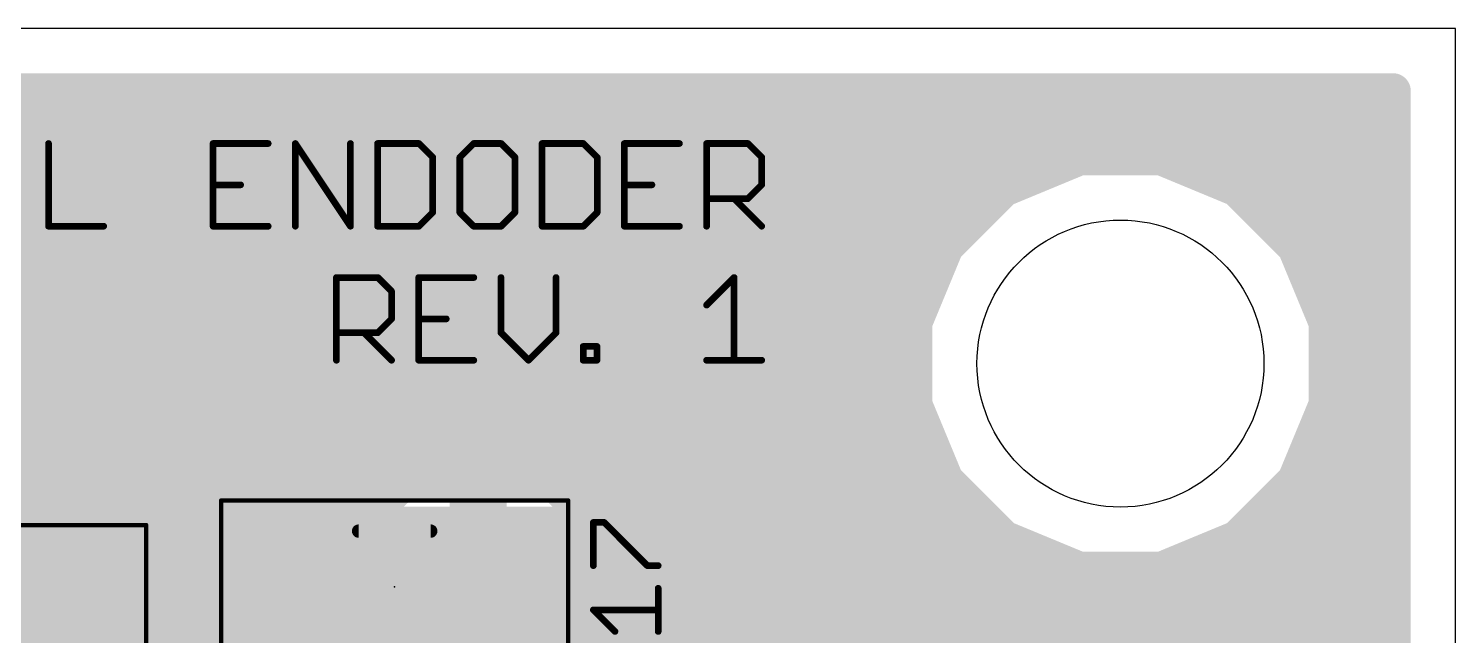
# Model space of a CAD drawing. Extents: x 0 to 1.9, y 0 to 1.15.
# Drawn here: x 1.261 to 1.9, y 0.878 to 1.15 of the extents above; entities that cross this region are included whole.
import ezdxf

# ---------------------------------------------------------------- set-up
doc = ezdxf.new("R2010")
doc.units = 0
for name, color, linetype in [('1', 22, 'CONTINUOUS'), ('16', 175, 'CONTINUOUS'), ('20', 7, 'CONTINUOUS'), ('21', 253, 'CONTINUOUS'), ('23', 7, 'CONTINUOUS'), ('25', 253, 'CONTINUOUS'), ('31', 253, 'CONTINUOUS'), ('35', 253, 'CONTINUOUS'), ('39', 22, 'CONTINUOUS'), ('51', 253, 'CONTINUOUS')]:
    doc.layers.add(name, color=color, linetype=linetype)

# ---------------------------------------------------------------- blocks, each defined once
blk = doc.blocks.new('RECT')
blk.add_solid([(-0.5, -0.5), (0.5, -0.5), (-0.5, 0.5), (0.5, 0.5)])

msp = doc.modelspace()

# ---------------------------------------------------------------- linework, layer by layer
at = {"layer": '1', "const_width": 0.016}
for points in [[(0.028, 1.122), (1.872, 1.122)], [(0.028, 1.12), (1.872, 1.12)], [(1.872, 1.122), (1.872, 0.028)], [(0.028, 1.104), (1.872, 1.104)], [(1.73165, 1.09225), (1.697744, 1.078206)], [(1.76835, 1.09225), (1.73165, 1.09225)], [(1.802255, 1.078206), (1.76835, 1.09225)], [(0.028, 1.088), (1.72139, 1.088)], [(1.77861, 1.088), (1.872, 1.088)], [(1.697744, 1.078206), (1.671794, 1.052255)], [(1.828206, 1.052255), (1.802255, 1.078206)], [(0.028, 1.072), (1.691539, 1.072)], [(1.808461, 1.072), (1.872, 1.072)], [(0.028, 1.056), (1.675539, 1.056)], [(1.824461, 1.056), (1.872, 1.056)], [(1.671794, 1.052255), (1.65775, 1.01835)], [(1.84225, 1.01835), (1.828206, 1.052255)], [(0.028, 1.04), (1.666718, 1.04)], [(1.833282, 1.04), (1.872, 1.04)], [(0.028, 1.024), (1.660091, 1.024)], [(1.839909, 1.024), (1.872, 1.024)], [(1.65775, 1.01835), (1.65775, 0.98165)], [(1.84225, 0.98165), (1.84225, 1.01835)], [(0.028, 1.008), (1.65775, 1.008)], [(1.84225, 1.008), (1.872, 1.008)], [(1.157819, 0.992), (1.65775, 0.992)], [(1.84225, 0.992), (1.872, 0.992)], [(1.164492, 0.976), (1.66009, 0.976)], [(1.65775, 0.98165), (1.671794, 0.947744)], [(1.828206, 0.947744), (1.84225, 0.98165)], [(1.839909, 0.976), (1.872, 0.976)], [(1.164492, 0.96), (1.666718, 0.96)], [(1.833282, 0.96), (1.872, 0.96)], [(1.429863, 0.946301), (1.425759, 0.943931)], [(1.434441, 0.947527), (1.429863, 0.946301)], [(1.457606, 0.947527), (1.434441, 0.947527)], [(1.457606, 0.904796), (1.457606, 0.947527)], [(1.490362, 0.947527), (1.467197, 0.947527)], [(1.467197, 0.947527), (1.467197, 0.904796)], [(1.49494, 0.946301), (1.490362, 0.947527)], [(1.499044, 0.943931), (1.49494, 0.946301)], [(1.671794, 0.947744), (1.697744, 0.921794)], [(1.802255, 0.921794), (1.828206, 0.947744)], [(1.164492, 0.944), (1.425878, 0.944)], [(1.356209, 0.943527), (1.348008, 0.935327)], [(1.418988, 0.943527), (1.356209, 0.943527)], [(1.422235, 0.940281), (1.418988, 0.943527)], [(1.422407, 0.94058), (1.422235, 0.940281)], [(1.425759, 0.943931), (1.422407, 0.94058)], [(1.457606, 0.944), (1.467197, 0.944)], [(1.498925, 0.944), (1.675539, 0.944)], [(1.502396, 0.94058), (1.499044, 0.943931)], [(1.504765, 0.936475), (1.502396, 0.94058)], [(1.824461, 0.944), (1.872, 0.944)], [(1.348008, 0.935327), (1.348008, 0.922)], [(1.505992, 0.931897), (1.504765, 0.936475)], [(1.505992, 0.904795), (1.505992, 0.931897)], [(1.164492, 0.928), (1.348008, 0.928)], [(1.310327, 0.926992), (1.239673, 0.926992)], [(1.315319, 0.922), (1.310327, 0.926992)], [(1.457606, 0.928), (1.467197, 0.928)], [(1.505992, 0.928), (1.691539, 0.928)], [(1.808461, 0.928), (1.872, 0.928)], [(1.348008, 0.922), (1.315319, 0.922)], [(1.697744, 0.921794), (1.73165, 0.90775)], [(1.76835, 0.90775), (1.802255, 0.921794)], [(1.457606, 0.912), (1.467197, 0.912)], [(1.505992, 0.912), (1.72139, 0.912)], [(1.73165, 0.90775), (1.76835, 0.90775)], [(1.77861, 0.912), (1.872, 0.912)], [(1.275, 0.887402), (1.287598, 0.9)], [(1.287598, 0.9), (1.387598, 0.9)], [(1.387598, 0.9), (1.387598, 0.8)], [(1.467197, 0.904796), (1.457606, 0.904796)], [(1.467198, 0.895204), (1.467198, 0.904795)], [(1.467198, 0.904795), (1.505992, 0.904795)], [(1.457606, 0.852472), (1.457606, 0.895204)], [(1.457606, 0.895204), (1.467197, 0.895204)], [(1.467197, 0.895204), (1.467197, 0.852472)], [(1.467198, 0.896), (1.872, 0.896)], [(1.505992, 0.895204), (1.467198, 0.895204)], [(1.505992, 0.868103), (1.505992, 0.895204)], [(1.457606, 0.88), (1.467197, 0.88)], [(1.505992, 0.88), (1.872, 0.88)]]:
    msp.add_lwpolyline(points, dxfattribs=at)
at = {"layer": '1', "const_width": 0.008}
for points in [[(1.876, 1.122, 1), (1.868, 1.122)], [(1.872, 1.118, 1), (1.872, 1.126)], [(1.872, 1.116, 1), (1.872, 1.124)], [(1.872, 1.1, 1), (1.872, 1.108)], [(1.73165, 1.09625, 1), (1.73165, 1.08825)], [(1.733181, 1.088554, 1), (1.730119, 1.095945)], [(1.76988, 1.095945, 1), (1.766819, 1.088554)], [(1.76835, 1.08825, 1), (1.76835, 1.09625)], [(1.72139, 1.084, 1), (1.72139, 1.092)], [(1.77861, 1.092, 1), (1.77861, 1.084)], [(1.872, 1.084, 1), (1.872, 1.092)], [(1.700573, 1.075377, 1), (1.694916, 1.081034)], [(1.805084, 1.081034, 1), (1.799427, 1.075377)], [(1.691539, 1.068, 1), (1.691539, 1.076)], [(1.696214, 1.081901, 1), (1.699275, 1.07451)], [(1.800725, 1.07451, 1), (1.803786, 1.081901)], [(1.808461, 1.076, 1), (1.808461, 1.068)], [(1.872, 1.068, 1), (1.872, 1.076)], [(1.675539, 1.052, 1), (1.675539, 1.06)], [(1.824461, 1.06, 1), (1.824461, 1.052)], [(1.872, 1.052, 1), (1.872, 1.06)], [(1.668966, 1.055084, 1), (1.674623, 1.049427)], [(1.67549, 1.050725, 1), (1.668099, 1.053786)], [(1.831901, 1.053786, 1), (1.82451, 1.050725)], [(1.825377, 1.049427, 1), (1.831034, 1.055084)], [(1.666718, 1.036, 1), (1.666718, 1.044)], [(1.833282, 1.044, 1), (1.833282, 1.036)], [(1.872, 1.036, 1), (1.872, 1.044)], [(1.660091, 1.02, 1), (1.660091, 1.028)], [(1.839909, 1.028, 1), (1.839909, 1.02)], [(1.872, 1.02, 1), (1.872, 1.028)], [(1.66175, 1.01835, 1), (1.65375, 1.01835)], [(1.654054, 1.01988, 1), (1.661446, 1.016819)], [(1.84625, 1.01835, 1), (1.83825, 1.01835)], [(1.838554, 1.016819, 1), (1.845945, 1.01988)], [(1.65775, 1.004, 1), (1.65775, 1.012)], [(1.84225, 1.012, 1), (1.84225, 1.004)], [(1.872, 1.004, 1), (1.872, 1.012)], [(1.65775, 0.988, 1), (1.65775, 0.996)], [(1.84225, 0.996, 1), (1.84225, 0.988)], [(1.872, 0.988, 1), (1.872, 0.996)], [(1.661446, 0.983181, 1), (1.654054, 0.980119)], [(1.65375, 0.98165, 1), (1.66175, 0.98165)], [(1.66009, 0.972, 1), (1.66009, 0.98)], [(1.839909, 0.98, 1), (1.839909, 0.972)], [(1.83825, 0.98165, 1), (1.84625, 0.98165)], [(1.845945, 0.980119, 1), (1.838554, 0.983181)], [(1.872, 0.972, 1), (1.872, 0.98)], [(1.666718, 0.956, 1), (1.666718, 0.964)], [(1.833282, 0.964, 1), (1.833282, 0.956)], [(1.872, 0.956, 1), (1.872, 0.964)], [(1.428828, 0.950165, 1), (1.430898, 0.942437)], [(1.431863, 0.942837, 1), (1.427863, 0.949765)], [(1.434441, 0.951527, 1), (1.434441, 0.943527)], [(1.435476, 0.943664, 1), (1.433406, 0.951391)], [(1.461606, 0.947527, 1), (1.453606, 0.947527)], [(1.457606, 0.943527, 1), (1.457606, 0.951527)], [(1.467197, 0.951527, 1), (1.467197, 0.943527)], [(1.471197, 0.947527, 1), (1.463197, 0.947527)], [(1.491397, 0.951391, 1), (1.489327, 0.943664)], [(1.490362, 0.943527, 1), (1.490362, 0.951527)], [(1.49694, 0.949765, 1), (1.49294, 0.942837)], [(1.493905, 0.942437, 1), (1.495975, 0.950165)], [(1.674623, 0.950573, 1), (1.668966, 0.944916)], [(1.668099, 0.946214, 1), (1.67549, 0.949275)], [(1.82451, 0.949275, 1), (1.831901, 0.946214)], [(1.831034, 0.944916, 1), (1.825377, 0.950573)], [(1.356209, 0.947527, 1), (1.356209, 0.939527)], [(1.359037, 0.940699, 1), (1.35338, 0.946356)], [(1.421816, 0.946356, 1), (1.416159, 0.940699)], [(1.41877, 0.942279, 1), (1.4257, 0.938282)], [(1.419579, 0.943408, 1), (1.425236, 0.937751)], [(1.425872, 0.938581, 1), (1.418943, 0.942579)], [(1.418988, 0.939527, 1), (1.418988, 0.947527)], [(1.419406, 0.937452, 1), (1.425063, 0.943109)], [(1.423759, 0.947395, 1), (1.427759, 0.940467)], [(1.428587, 0.941103, 1), (1.42293, 0.94676)], [(1.425878, 0.94, 1), (1.425878, 0.948)], [(1.457606, 0.948, 1), (1.457606, 0.94)], [(1.467197, 0.94, 1), (1.467197, 0.948)], [(1.498925, 0.948, 1), (1.498925, 0.94)], [(1.501873, 0.94676, 1), (1.496216, 0.941103)], [(1.497044, 0.940467, 1), (1.501044, 0.947395)], [(1.50586, 0.94258, 1), (1.498932, 0.93858)], [(1.499567, 0.937751, 1), (1.505224, 0.943408)], [(1.675539, 0.94, 1), (1.675539, 0.948)], [(1.824461, 0.948, 1), (1.824461, 0.94)], [(1.872, 0.94, 1), (1.872, 0.948)], [(1.345179, 0.938155, 1), (1.350836, 0.932498)], [(1.352008, 0.935327, 1), (1.344008, 0.935327)], [(1.508629, 0.937511, 1), (1.500902, 0.93544)], [(1.501301, 0.934475, 1), (1.508229, 0.938475)], [(1.509992, 0.931897, 1), (1.501992, 0.931897)], [(1.313155, 0.92982, 1), (1.307498, 0.924164)], [(1.310327, 0.922992, 1), (1.310327, 0.930992)], [(1.348008, 0.924, 1), (1.348008, 0.932)], [(1.457606, 0.932, 1), (1.457606, 0.924)], [(1.467197, 0.924, 1), (1.467197, 0.932)], [(1.505992, 0.932, 1), (1.505992, 0.924)], [(1.502128, 0.930862, 1), (1.509856, 0.932933)], [(1.691539, 0.924, 1), (1.691539, 0.932)], [(1.808461, 0.932, 1), (1.808461, 0.924)], [(1.872, 0.924, 1), (1.872, 0.932)], [(1.315319, 0.926, 1), (1.315319, 0.918)], [(1.31249, 0.919171, 1), (1.318147, 0.924828)], [(1.348008, 0.918, 1), (1.348008, 0.926)], [(1.699275, 0.92549, 1), (1.696214, 0.918099)], [(1.694916, 0.918966, 1), (1.700573, 0.924623)], [(1.799427, 0.924623, 1), (1.805084, 0.918966)], [(1.803786, 0.918099, 1), (1.800725, 0.92549)], [(1.344008, 0.922, 1), (1.352008, 0.922)], [(1.457606, 0.916, 1), (1.457606, 0.908)], [(1.467197, 0.908, 1), (1.467197, 0.916)], [(1.505992, 0.916, 1), (1.505992, 0.908)], [(1.72139, 0.908, 1), (1.72139, 0.916)], [(1.73165, 0.91175, 1), (1.73165, 0.90375)], [(1.730119, 0.904054, 1), (1.733181, 0.911446)], [(1.766819, 0.911446, 1), (1.76988, 0.904054)], [(1.76835, 0.90375, 1), (1.76835, 0.91175)], [(1.77861, 0.916, 1), (1.77861, 0.908)], [(1.872, 0.908, 1), (1.872, 0.916)], [(1.287598, 0.904, 1), (1.287598, 0.896)], [(1.290427, 0.897172, 1), (1.28477, 0.902828)], [(1.391598, 0.9, 1), (1.383598, 0.9)], [(1.387598, 0.896, 1), (1.387598, 0.904)], [(1.457606, 0.908796, 1), (1.457606, 0.900796)], [(1.453606, 0.904796, 1), (1.461606, 0.904796)], [(1.463197, 0.904796, 1), (1.471197, 0.904796)], [(1.471198, 0.904795, 1), (1.463198, 0.904795)], [(1.467198, 0.908795, 1), (1.467198, 0.900795)], [(1.467197, 0.900796, 1), (1.467197, 0.908796)], [(1.501992, 0.904795, 1), (1.509992, 0.904795)], [(1.505992, 0.900795, 1), (1.505992, 0.908795)], [(1.461606, 0.895204, 1), (1.453606, 0.895204)], [(1.457606, 0.899204, 1), (1.457606, 0.891204)], [(1.471197, 0.895204, 1), (1.463197, 0.895204)], [(1.467198, 0.9, 1), (1.467198, 0.892)], [(1.467198, 0.899204, 1), (1.467198, 0.891204)], [(1.467197, 0.891204, 1), (1.467197, 0.899204)], [(1.509992, 0.895204, 1), (1.501992, 0.895204)], [(1.505992, 0.891204, 1), (1.505992, 0.899204)], [(1.872, 0.892, 1), (1.872, 0.9)], [(1.463198, 0.895204, 1), (1.471198, 0.895204)], [(1.272172, 0.89023, 1), (1.277828, 0.884573)], [(1.457606, 0.884, 1), (1.457606, 0.876)], [(1.467197, 0.876, 1), (1.467197, 0.884)], [(1.505992, 0.884, 1), (1.505992, 0.876)], [(1.872, 0.876, 1), (1.872, 0.884)]]:
    msp.add_lwpolyline(points, format="xyb", dxfattribs=at)
at = {"layer": '16', "const_width": 0.016}
for points in [[(0.028, 1.122), (1.872, 1.122)], [(0.028, 1.12), (1.872, 1.12)], [(1.872, 1.122), (1.872, 0.028)], [(0.028, 1.104), (1.872, 1.104)], [(1.73165, 1.09225), (1.697744, 1.078206)], [(1.76835, 1.09225), (1.73165, 1.09225)], [(1.802255, 1.078206), (1.76835, 1.09225)], [(0.028, 1.088), (1.72139, 1.088)], [(1.77861, 1.088), (1.872, 1.088)], [(1.697744, 1.078206), (1.671794, 1.052255)], [(1.828206, 1.052255), (1.802255, 1.078206)], [(0.028, 1.072), (1.691539, 1.072)], [(1.808461, 1.072), (1.872, 1.072)], [(0.028, 1.056), (1.675539, 1.056)], [(1.824461, 1.056), (1.872, 1.056)], [(1.671794, 1.052255), (1.65775, 1.01835)], [(1.84225, 1.01835), (1.828206, 1.052255)], [(0.603613, 1.04), (1.666718, 1.04)], [(1.833282, 1.04), (1.872, 1.04)], [(0.619613, 1.024), (1.660091, 1.024)], [(1.839909, 1.024), (1.872, 1.024)], [(1.65775, 1.01835), (1.65775, 0.98165)], [(1.84225, 0.98165), (1.84225, 1.01835)], [(0.634598, 1.008), (1.65775, 1.008)], [(1.84225, 1.008), (1.872, 1.008)], [(1.157819, 0.992), (1.65775, 0.992)], [(1.84225, 0.992), (1.872, 0.992)], [(1.164492, 0.976), (1.66009, 0.976)], [(1.65775, 0.98165), (1.671794, 0.947744)], [(1.828206, 0.947744), (1.84225, 0.98165)], [(1.839909, 0.976), (1.872, 0.976)], [(1.559113, 0.972), (1.164492, 0.972)], [(1.572, 0.959113), (1.559113, 0.972)], [(1.571113, 0.96), (1.666718, 0.96)], [(1.609113, 0.922), (1.572, 0.959113)], [(1.833282, 0.96), (1.872, 0.96)], [(1.55, 0.95), (1.124902, 0.95)], [(1.6, 0.9), (1.55, 0.95)], [(1.671794, 0.947744), (1.697744, 0.921794)], [(1.802255, 0.921794), (1.828206, 0.947744)], [(1.587113, 0.944), (1.675539, 0.944)], [(1.824461, 0.944), (1.872, 0.944)], [(1.164492, 0.928), (1.540887, 0.928)], [(1.540887, 0.928), (1.578, 0.890887)], [(1.603113, 0.928), (1.691539, 0.928)], [(1.808461, 0.928), (1.872, 0.928)], [(1.622, 0.909113), (1.609113, 0.922)], [(1.697744, 0.921794), (1.73165, 0.90775)], [(1.76835, 0.90775), (1.802255, 0.921794)], [(1.161819, 0.912), (1.556887, 0.912)], [(1.619113, 0.912), (1.72139, 0.912)], [(1.622, 0.709113), (1.622, 0.909113)], [(1.73165, 0.90775), (1.76835, 0.90775)], [(1.77861, 0.912), (1.872, 0.912)], [(1.6, 0.9), (1.6, 0.7)], [(1.147, 0.896), (1.572887, 0.896)], [(1.622, 0.896), (1.872, 0.896)], [(1.578, 0.890887), (1.578, 0.690887)], [(1.147, 0.88), (1.578, 0.88)], [(1.622, 0.88), (1.872, 0.88)]]:
    msp.add_lwpolyline(points, dxfattribs=at)
at = {"layer": '16', "const_width": 0.008}
for points in [[(1.876, 1.122, 1), (1.868, 1.122)], [(1.872, 1.118, 1), (1.872, 1.126)], [(1.872, 1.116, 1), (1.872, 1.124)], [(1.872, 1.1, 1), (1.872, 1.108)], [(1.73165, 1.09625, 1), (1.73165, 1.08825)], [(1.733181, 1.088554, 1), (1.730119, 1.095945)], [(1.76988, 1.095945, 1), (1.766819, 1.088554)], [(1.76835, 1.08825, 1), (1.76835, 1.09625)], [(1.72139, 1.084, 1), (1.72139, 1.092)], [(1.77861, 1.092, 1), (1.77861, 1.084)], [(1.872, 1.084, 1), (1.872, 1.092)], [(1.700573, 1.075377, 1), (1.694916, 1.081034)], [(1.805084, 1.081034, 1), (1.799427, 1.075377)], [(1.691539, 1.068, 1), (1.691539, 1.076)], [(1.696214, 1.081901, 1), (1.699275, 1.07451)], [(1.800725, 1.07451, 1), (1.803786, 1.081901)], [(1.808461, 1.076, 1), (1.808461, 1.068)], [(1.872, 1.068, 1), (1.872, 1.076)], [(1.675539, 1.052, 1), (1.675539, 1.06)], [(1.824461, 1.06, 1), (1.824461, 1.052)], [(1.872, 1.052, 1), (1.872, 1.06)], [(1.668966, 1.055084, 1), (1.674623, 1.049427)], [(1.67549, 1.050725, 1), (1.668099, 1.053786)], [(1.831901, 1.053786, 1), (1.82451, 1.050725)], [(1.825377, 1.049427, 1), (1.831034, 1.055084)], [(1.666718, 1.036, 1), (1.666718, 1.044)], [(1.833282, 1.044, 1), (1.833282, 1.036)], [(1.872, 1.036, 1), (1.872, 1.044)], [(1.660091, 1.02, 1), (1.660091, 1.028)], [(1.839909, 1.028, 1), (1.839909, 1.02)], [(1.872, 1.02, 1), (1.872, 1.028)], [(1.66175, 1.01835, 1), (1.65375, 1.01835)], [(1.654054, 1.01988, 1), (1.661446, 1.016819)], [(1.84625, 1.01835, 1), (1.83825, 1.01835)], [(1.838554, 1.016819, 1), (1.845945, 1.01988)], [(1.65775, 1.004, 1), (1.65775, 1.012)], [(1.84225, 1.012, 1), (1.84225, 1.004)], [(1.872, 1.004, 1), (1.872, 1.012)], [(1.65775, 0.988, 1), (1.65775, 0.996)], [(1.84225, 0.996, 1), (1.84225, 0.988)], [(1.872, 0.988, 1), (1.872, 0.996)], [(1.661446, 0.983181, 1), (1.654054, 0.980119)], [(1.65375, 0.98165, 1), (1.66175, 0.98165)], [(1.66009, 0.972, 1), (1.66009, 0.98)], [(1.839909, 0.98, 1), (1.839909, 0.972)], [(1.83825, 0.98165, 1), (1.84625, 0.98165)], [(1.845945, 0.980119, 1), (1.838554, 0.983181)], [(1.872, 0.972, 1), (1.872, 0.98)], [(1.561941, 0.974828, 1), (1.556284, 0.969171)], [(1.559113, 0.968, 1), (1.559113, 0.976)], [(1.571113, 0.964, 1), (1.571113, 0.956)], [(1.574828, 0.961941, 1), (1.569171, 0.956284)], [(1.569171, 0.956284, 1), (1.574828, 0.961941)], [(1.666718, 0.956, 1), (1.666718, 0.964)], [(1.833282, 0.964, 1), (1.833282, 0.956)], [(1.872, 0.956, 1), (1.872, 0.964)], [(1.552828, 0.952828, 1), (1.547172, 0.947172)], [(1.55, 0.946, 1), (1.55, 0.954)], [(1.674623, 0.950573, 1), (1.668966, 0.944916)], [(1.668099, 0.946214, 1), (1.67549, 0.949275)], [(1.82451, 0.949275, 1), (1.831901, 0.946214)], [(1.831034, 0.944916, 1), (1.825377, 0.950573)], [(1.587113, 0.948, 1), (1.587113, 0.94)], [(1.675539, 0.94, 1), (1.675539, 0.948)], [(1.824461, 0.948, 1), (1.824461, 0.94)], [(1.872, 0.94, 1), (1.872, 0.948)], [(1.543716, 0.930828, 1), (1.538059, 0.925172)], [(1.540887, 0.924, 1), (1.540887, 0.932)], [(1.603113, 0.932, 1), (1.603113, 0.924)], [(1.691539, 0.924, 1), (1.691539, 0.932)], [(1.808461, 0.932, 1), (1.808461, 0.924)], [(1.872, 0.924, 1), (1.872, 0.932)], [(1.611941, 0.924828, 1), (1.606284, 0.919171)], [(1.606284, 0.919171, 1), (1.611941, 0.924828)], [(1.699275, 0.92549, 1), (1.696214, 0.918099)], [(1.694916, 0.918966, 1), (1.700573, 0.924623)], [(1.799427, 0.924623, 1), (1.805084, 0.918966)], [(1.803786, 0.918099, 1), (1.800725, 0.92549)], [(1.556887, 0.908, 1), (1.556887, 0.916)], [(1.619113, 0.916, 1), (1.619113, 0.908)], [(1.626, 0.909113, 1), (1.618, 0.909113)], [(1.619171, 0.906284, 1), (1.624828, 0.911941)], [(1.72139, 0.908, 1), (1.72139, 0.916)], [(1.73165, 0.91175, 1), (1.73165, 0.90375)], [(1.730119, 0.904054, 1), (1.733181, 0.911446)], [(1.766819, 0.911446, 1), (1.76988, 0.904054)], [(1.76835, 0.90375, 1), (1.76835, 0.91175)], [(1.77861, 0.916, 1), (1.77861, 0.908)], [(1.872, 0.908, 1), (1.872, 0.916)], [(1.604, 0.9, 1), (1.596, 0.9)], [(1.572887, 0.892, 1), (1.572887, 0.9)], [(1.597172, 0.897172, 1), (1.602828, 0.902828)], [(1.622, 0.9, 1), (1.622, 0.892)], [(1.872, 0.892, 1), (1.872, 0.9)], [(1.582, 0.890887, 1), (1.574, 0.890887)], [(1.575172, 0.888059, 1), (1.580828, 0.893716)], [(1.578, 0.876, 1), (1.578, 0.884)], [(1.622, 0.884, 1), (1.622, 0.876)], [(1.872, 0.876, 1), (1.872, 0.884)]]:
    msp.add_lwpolyline(points, format="xyb", dxfattribs=at)
at = {"layer": '20'}
for p, q in [((1.9, 1.15), (0, 1.15)), ((1.9, 0), (1.9, 1.15))]:
    msp.add_line(p, q, dxfattribs=at)
msp.add_circle((1.75, 1), 0.06425, dxfattribs=at)
at = {"layer": '21', "const_width": 0.003}
for points in [[(1.270017, 1.098532), (1.270017, 1.0615)], [(1.368367, 1.098532), (1.34368, 1.098532)], [(1.34368, 1.098532), (1.34368, 1.0615)], [(1.380511, 1.0615), (1.380511, 1.098532)], [(1.380511, 1.098532), (1.405199, 1.0615)], [(1.405199, 1.0615), (1.405199, 1.098532)], [(1.417342, 1.098532), (1.417342, 1.0615)], [(1.435858, 1.098532), (1.417342, 1.098532)], [(1.44203, 1.09236), (1.435858, 1.098532)], [(1.460346, 1.098532), (1.454174, 1.09236)], [(1.47269, 1.098532), (1.460346, 1.098532)], [(1.478862, 1.09236), (1.47269, 1.098532)], [(1.491005, 1.098532), (1.491005, 1.0615)], [(1.509521, 1.098532), (1.491005, 1.098532)], [(1.515693, 1.09236), (1.509521, 1.098532)], [(1.552524, 1.098532), (1.527837, 1.098532)], [(1.527837, 1.098532), (1.527837, 1.0615)], [(1.564668, 1.0615), (1.564668, 1.098532)], [(1.564668, 1.098532), (1.583184, 1.098532)], [(1.583184, 1.098532), (1.589356, 1.09236)], [(1.44203, 1.067672), (1.44203, 1.09236)], [(1.454174, 1.09236), (1.454174, 1.067672)], [(1.478862, 1.067672), (1.478862, 1.09236)], [(1.515693, 1.067672), (1.515693, 1.09236)], [(1.589356, 1.09236), (1.589356, 1.080016)], [(1.34368, 1.080016), (1.356023, 1.080016)], [(1.527837, 1.080016), (1.540181, 1.080016)], [(1.589356, 1.080016), (1.583184, 1.073844)], [(1.583184, 1.073844), (1.564668, 1.073844)], [(1.577012, 1.073844), (1.589356, 1.0615)], [(1.435858, 1.0615), (1.44203, 1.067672)], [(1.454174, 1.067672), (1.460346, 1.0615)], [(1.47269, 1.0615), (1.478862, 1.067672)], [(1.509521, 1.0615), (1.515693, 1.067672)], [(1.270017, 1.0615), (1.294704, 1.0615)], [(1.34368, 1.0615), (1.368367, 1.0615)], [(1.417342, 1.0615), (1.435858, 1.0615)], [(1.460346, 1.0615), (1.47269, 1.0615)], [(1.491005, 1.0615), (1.509521, 1.0615)], [(1.527837, 1.0615), (1.552524, 1.0615)], [(1.398927, 1.0015), (1.398927, 1.038532)], [(1.398927, 1.038532), (1.417443, 1.038532)], [(1.417443, 1.038532), (1.423615, 1.03236)], [(1.460446, 1.038532), (1.435758, 1.038532)], [(1.435758, 1.038532), (1.435758, 1.0015)], [(1.47259, 1.038532), (1.47259, 1.013844)], [(1.497278, 1.013844), (1.497278, 1.038532)], [(1.564668, 1.026188), (1.577012, 1.038532)], [(1.577012, 1.038532), (1.577012, 1.0015)], [(1.423615, 1.03236), (1.423615, 1.020016)], [(1.423615, 1.020016), (1.417443, 1.013844)], [(1.435758, 1.020016), (1.448102, 1.020016)], [(1.417443, 1.013844), (1.398927, 1.013844)], [(1.411271, 1.013844), (1.423615, 1.0015)], [(1.47259, 1.013844), (1.484934, 1.0015)], [(1.484934, 1.0015), (1.497278, 1.013844)], [(1.509421, 1.0015), (1.509421, 1.007672)], [(1.509421, 1.007672), (1.515593, 1.007672)], [(1.515593, 1.007672), (1.515593, 1.0015)], [(1.435758, 1.0015), (1.460446, 1.0015)], [(1.515593, 1.0015), (1.509421, 1.0015)], [(1.564668, 1.0015), (1.589356, 1.0015)]]:
    msp.add_lwpolyline(points, dxfattribs=at)
at = {"layer": '21', "const_width": 0.0015}
for points in [[(1.270767, 1.098532, 1), (1.269267, 1.098532)], [(1.34368, 1.099282, 1), (1.34368, 1.097782)], [(1.34443, 1.098532, 1), (1.34293, 1.098532)], [(1.368367, 1.097782, 1), (1.368367, 1.099282)], [(1.381261, 1.098532, 1), (1.379761, 1.098532)], [(1.381135, 1.098948, 1), (1.379887, 1.098116)], [(1.405949, 1.098532, 1), (1.404449, 1.098532)], [(1.418092, 1.098532, 1), (1.416592, 1.098532)], [(1.417342, 1.099282, 1), (1.417342, 1.097782)], [(1.436388, 1.099062, 1), (1.435328, 1.098001)], [(1.435858, 1.097782, 1), (1.435858, 1.099282)], [(1.460346, 1.099282, 1), (1.460346, 1.097782)], [(1.460876, 1.098001, 1), (1.459815, 1.099062)], [(1.47322, 1.099062, 1), (1.472159, 1.098001)], [(1.47269, 1.097782, 1), (1.47269, 1.099282)], [(1.491755, 1.098532, 1), (1.490255, 1.098532)], [(1.491005, 1.099282, 1), (1.491005, 1.097782)], [(1.510051, 1.099062, 1), (1.508991, 1.098001)], [(1.509521, 1.097782, 1), (1.509521, 1.099282)], [(1.527837, 1.099282, 1), (1.527837, 1.097782)], [(1.528587, 1.098532, 1), (1.527087, 1.098532)], [(1.552524, 1.097782, 1), (1.552524, 1.099282)], [(1.565418, 1.098532, 1), (1.563918, 1.098532)], [(1.564668, 1.099282, 1), (1.564668, 1.097782)], [(1.583714, 1.099062, 1), (1.582654, 1.098001)], [(1.583184, 1.097782, 1), (1.583184, 1.099282)], [(1.44278, 1.09236, 1), (1.44128, 1.09236)], [(1.4415, 1.091829, 1), (1.44256, 1.09289)], [(1.454924, 1.09236, 1), (1.453424, 1.09236)], [(1.453644, 1.09289, 1), (1.454704, 1.091829)], [(1.479612, 1.09236, 1), (1.478112, 1.09236)], [(1.478331, 1.091829, 1), (1.479392, 1.09289)], [(1.516443, 1.09236, 1), (1.514943, 1.09236)], [(1.515163, 1.091829, 1), (1.516223, 1.09289)], [(1.590106, 1.09236, 1), (1.588606, 1.09236)], [(1.588826, 1.091829, 1), (1.589886, 1.09289)], [(1.34368, 1.080766, 1), (1.34368, 1.079266)], [(1.356023, 1.079266, 1), (1.356023, 1.080766)], [(1.527837, 1.080766, 1), (1.527837, 1.079266)], [(1.540181, 1.079266, 1), (1.540181, 1.080766)], [(1.588606, 1.080016, 1), (1.590106, 1.080016)], [(1.589886, 1.079485, 1), (1.588826, 1.080546)], [(1.564668, 1.074594, 1), (1.564668, 1.073094)], [(1.577542, 1.074374, 1), (1.576482, 1.073314)], [(1.582654, 1.074374, 1), (1.583714, 1.073314)], [(1.583184, 1.073094, 1), (1.583184, 1.074594)], [(1.44128, 1.067672, 1), (1.44278, 1.067672)], [(1.44256, 1.067142, 1), (1.4415, 1.068202)], [(1.454704, 1.068202, 1), (1.453644, 1.067142)], [(1.453424, 1.067672, 1), (1.454924, 1.067672)], [(1.478112, 1.067672, 1), (1.479612, 1.067672)], [(1.479392, 1.067142, 1), (1.478331, 1.068202)], [(1.514943, 1.067672, 1), (1.516443, 1.067672)], [(1.516223, 1.067142, 1), (1.515163, 1.068202)], [(1.270017, 1.06225, 1), (1.270017, 1.06075)], [(1.269267, 1.0615, 1), (1.270767, 1.0615)], [(1.294704, 1.06075, 1), (1.294704, 1.06225)], [(1.34368, 1.06225, 1), (1.34368, 1.06075)], [(1.34293, 1.0615, 1), (1.34443, 1.0615)], [(1.368367, 1.06075, 1), (1.368367, 1.06225)], [(1.379761, 1.0615, 1), (1.381261, 1.0615)], [(1.404449, 1.0615, 1), (1.405949, 1.0615)], [(1.404575, 1.061084, 1), (1.405823, 1.061916)], [(1.417342, 1.06225, 1), (1.417342, 1.06075)], [(1.416592, 1.0615, 1), (1.418092, 1.0615)], [(1.435328, 1.06203, 1), (1.436388, 1.06097)], [(1.435858, 1.06075, 1), (1.435858, 1.06225)], [(1.460346, 1.06225, 1), (1.460346, 1.06075)], [(1.459815, 1.06097, 1), (1.460876, 1.06203)], [(1.472159, 1.06203, 1), (1.47322, 1.06097)], [(1.47269, 1.06075, 1), (1.47269, 1.06225)], [(1.491005, 1.06225, 1), (1.491005, 1.06075)], [(1.490255, 1.0615, 1), (1.491755, 1.0615)], [(1.508991, 1.06203, 1), (1.510051, 1.06097)], [(1.509521, 1.06075, 1), (1.509521, 1.06225)], [(1.527837, 1.06225, 1), (1.527837, 1.06075)], [(1.527087, 1.0615, 1), (1.528587, 1.0615)], [(1.552524, 1.06075, 1), (1.552524, 1.06225)], [(1.563918, 1.0615, 1), (1.565418, 1.0615)], [(1.588826, 1.06097, 1), (1.589886, 1.06203)], [(1.399677, 1.038532, 1), (1.398177, 1.038532)], [(1.398927, 1.039282, 1), (1.398927, 1.037782)], [(1.417973, 1.039062, 1), (1.416912, 1.038001)], [(1.417443, 1.037782, 1), (1.417443, 1.039282)], [(1.435758, 1.039282, 1), (1.435758, 1.037782)], [(1.436508, 1.038532, 1), (1.435008, 1.038532)], [(1.460446, 1.037782, 1), (1.460446, 1.039282)], [(1.47334, 1.038532, 1), (1.47184, 1.038532)], [(1.498028, 1.038532, 1), (1.496528, 1.038532)], [(1.577762, 1.038532, 1), (1.576262, 1.038532)], [(1.577543, 1.038001, 1), (1.576482, 1.039062)], [(1.424365, 1.03236, 1), (1.422865, 1.03236)], [(1.423084, 1.031829, 1), (1.424145, 1.03289)], [(1.564138, 1.026718, 1), (1.565199, 1.025657)], [(1.422865, 1.020016, 1), (1.424365, 1.020016)], [(1.424145, 1.019485, 1), (1.423084, 1.020546)], [(1.435758, 1.020766, 1), (1.435758, 1.019266)], [(1.448102, 1.019266, 1), (1.448102, 1.020766)], [(1.398927, 1.014594, 1), (1.398927, 1.013094)], [(1.411801, 1.014374, 1), (1.41074, 1.013314)], [(1.416912, 1.014374, 1), (1.417973, 1.013314)], [(1.417443, 1.013094, 1), (1.417443, 1.014594)], [(1.47312, 1.014374, 1), (1.472059, 1.013314)], [(1.47184, 1.013844, 1), (1.47334, 1.013844)], [(1.496528, 1.013844, 1), (1.498028, 1.013844)], [(1.497808, 1.013314, 1), (1.496747, 1.014374)], [(1.510171, 1.007672, 1), (1.508671, 1.007672)], [(1.509421, 1.008422, 1), (1.509421, 1.006922)], [(1.516343, 1.007672, 1), (1.514843, 1.007672)], [(1.515593, 1.006922, 1), (1.515593, 1.008422)], [(1.398177, 1.0015, 1), (1.399677, 1.0015)], [(1.423084, 1.00097, 1), (1.424145, 1.00203)], [(1.435758, 1.00225, 1), (1.435758, 1.00075)], [(1.435008, 1.0015, 1), (1.436508, 1.0015)], [(1.460446, 1.00075, 1), (1.460446, 1.00225)], [(1.484403, 1.00203, 1), (1.485464, 1.00097)], [(1.484403, 1.00097, 1), (1.485464, 1.00203)], [(1.509421, 1.00225, 1), (1.509421, 1.00075)], [(1.508671, 1.0015, 1), (1.510171, 1.0015)], [(1.514843, 1.0015, 1), (1.516343, 1.0015)], [(1.515593, 1.00075, 1), (1.515593, 1.00225)], [(1.564668, 1.00225, 1), (1.564668, 1.00075)], [(1.576262, 1.0015, 1), (1.577762, 1.0015)], [(1.589356, 1.00075, 1), (1.589356, 1.00225)]]:
    msp.add_lwpolyline(points, format="xyb", dxfattribs=at)
at = {"layer": '23'}
msp.add_point((1.425, 0.9), dxfattribs=at)
at = {"layer": '25', "const_width": 0.003}
for points in [[(1.513975, 0.909535), (1.513975, 0.928885)], [(1.513975, 0.928885), (1.518813, 0.928885)], [(1.518813, 0.928885), (1.538163, 0.909535)], [(1.538163, 0.909535), (1.543, 0.909535)], [(1.543, 0.88007), (1.543, 0.899419)], [(1.52365, 0.88007), (1.513975, 0.889744)], [(1.513975, 0.889744), (1.543, 0.889744)]]:
    msp.add_lwpolyline(points, dxfattribs=at)
at = {"layer": '25', "const_width": 0.0015}
for points in [[(1.514725, 0.928885, 1), (1.513225, 0.928885)], [(1.513975, 0.929635, 1), (1.513975, 0.928135)], [(1.519343, 0.929415, 1), (1.518282, 0.928354)], [(1.518813, 0.928135, 1), (1.518813, 0.929635)], [(1.513225, 0.909535, 1), (1.514725, 0.909535)], [(1.538163, 0.910285, 1), (1.538163, 0.908785)], [(1.537632, 0.909004, 1), (1.538693, 0.910065)], [(1.543, 0.908785, 1), (1.543, 0.910285)], [(1.54375, 0.899419, 1), (1.54225, 0.899419)], [(1.514506, 0.890275, 1), (1.513445, 0.889214)], [(1.513975, 0.890494, 1), (1.513975, 0.888994)], [(1.543, 0.888994, 1), (1.543, 0.890494)], [(1.52312, 0.879539, 1), (1.524181, 0.8806)], [(1.54225, 0.88007, 1), (1.54375, 0.88007)]]:
    msp.add_lwpolyline(points, format="xyb", dxfattribs=at)
at = {"layer": '39', "const_width": 0.002}
for points in [[(1.347323, 0.861299), (1.347323, 0.938701)], [(1.347323, 0.938701), (1.502677, 0.938701)], [(1.502677, 0.938701), (1.502677, 0.861299)], [(1.236299, 0.927677), (1.313701, 0.927677)], [(1.313701, 0.927677), (1.313701, 0.772323)]]:
    msp.add_lwpolyline(points, dxfattribs=at)
at = {"layer": '39', "const_width": 0.001}
for points in [[(1.347823, 0.938701, 1), (1.346823, 0.938701)], [(1.347323, 0.939201, 1), (1.347323, 0.938201)], [(1.503177, 0.938701, 1), (1.502177, 0.938701)], [(1.502677, 0.938201, 1), (1.502677, 0.939201)], [(1.314201, 0.927677, 1), (1.313201, 0.927677)], [(1.313701, 0.927177, 1), (1.313701, 0.928177)]]:
    msp.add_lwpolyline(points, format="xyb", dxfattribs=at)
at = {"layer": '51', "const_width": 0.006}
msp.add_lwpolyline([(1.441142, 0.925), (1.408858, 0.925)], dxfattribs=at)
at = {"layer": '51', "const_width": 0.003}
for points in [[(1.408858, 0.9265, 1), (1.408858, 0.9235)], [(1.441142, 0.9235, 1), (1.441142, 0.9265)]]:
    msp.add_lwpolyline(points, format="xyb", dxfattribs=at)

# ---------------------------------------------------------------- block references
at = {"layer": '1', "xscale": 0.051181, "yscale": 0.059055}
for p, rotation in [((1.387598, 0.9), 180), ((1.462402, 0.9), 180), ((1.275, 0.887402), 90)]:
    msp.add_blockref('RECT', p, dxfattribs=dict(at, rotation=rotation))
at = {"layer": '31', "xscale": 0.051181, "yscale": 0.059055}
for p, rotation in [((1.387598, 0.9), 180), ((1.462402, 0.9), 180), ((1.275, 0.887402), 90)]:
    msp.add_blockref('RECT', p, dxfattribs=dict(at, rotation=rotation))
at = {"layer": '35', "xscale": 0.01574, "yscale": 0.039378, "rotation": 180}
msp.add_blockref('RECT', (1.425, 0.9), dxfattribs=at)
at = {"layer": '51', "xscale": 0.025591, "yscale": 0.055118}
for p, rotation in [((1.396205, 0.899941), 180), ((1.454205, 0.899941), 180), ((1.274941, 0.878795), 90)]:
    msp.add_blockref('RECT', p, dxfattribs=dict(at, rotation=rotation))

doc.saveas('drawing.dxf')
